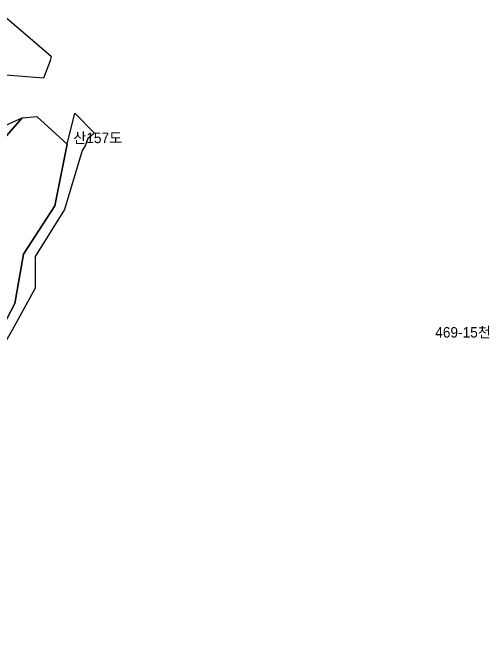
# Model space of a CAD drawing. Header units: metres. Extents: x 245462 to 249549, y 373212 to 377851.
# Drawn here: x 249209.2 to 249437.4, y 375895.3 to 376196.2 of the extents above; entities that cross this region are included whole.
import ezdxf

# ---------------------------------------------------------------- set-up
doc = ezdxf.new("R2010")
doc.units = ezdxf.units.M
doc.layers.add('00_지번', color=6, linetype='Continuous')
doc.layers.add('00_지적', color=6, linetype='Continuous')
doc.styles.get("Standard").update_dxf_attribs({"font": ''})
doc.styles.get('Standard').set_extended_font_data('Gulim')

msp = doc.modelspace()

# ---------------------------------------------------------------- linework, layer by layer
at = {"layer": '00_지적', "linetype": 'Continuous'}
for points in [[(249203.15, 376196.17), (249227.66, 376175.37), (249227.25, 376173.06), (249224.06, 376164.82), (249204.06, 376166.43)], [(249090.98, 375848.29), (249112.6, 375897.84), (249156.69, 375960.82), (249177.81, 375989.42), (249192.76, 376023.7), (249210.26, 376056.92), (249214.37, 376080.58), (249229.45, 376103.71), (249235.3, 376133.2), (249239, 376148.04)], [(249239, 376148.04), (249248.47, 376138.48), (249245.22, 376135.91), (249243.94, 376132.39), (249242.5, 376130.2), (249233.99, 376101.92), (249220.03, 376079.43), (249219.99, 376064.28), (249209.13, 376044.53), (249203.44, 376034.59), (249184.29, 375992.37), (249139.97, 375927.44), (249114.72, 375892.62)], [(249213.76, 376145.88), (249220.76, 376146.48), (249235.3, 376133.2), (249229.45, 376103.71), (249214.37, 376080.58), (249210.26, 376056.92), (249192.76, 376023.7), (249177.81, 375989.42), (249156.69, 375960.82), (249098.94, 376005.63), (249108.84, 376011.01), (249106.92, 376017.55), (249112.81, 376026.18), (249121.39, 376033.4), (249134.27, 376041.59), (249146.29, 376046.12), (249155.02, 376052.72), (249159.34, 376060.01), (249166.86, 376075.4), (249174.77, 376101.28), (249213.76, 376145.88)], [(249213.76, 376145.88), (249174.77, 376101.28), (249166.86, 376075.4), (249150.71, 376072.28), (249133.49, 376067.26), (249104.72, 376057.44), (249144.83, 376096.6), (249163.61, 376131.74), (249190.93, 376135.54), (249213.76, 376145.88)]]:
    msp.add_lwpolyline(points, dxfattribs=at)

# ---------------------------------------------------------------- texts
at = {"layer": '00_지번', "char_height": 5, "attachment_point": 7}
for s, insert in [('산157도', (249238.2, 376133.32)), ('469-15천', (249411.47, 376040.31))]:
    msp.add_mtext(s, dxfattribs=dict(at, insert=insert))

doc.saveas('drawing.dxf')
